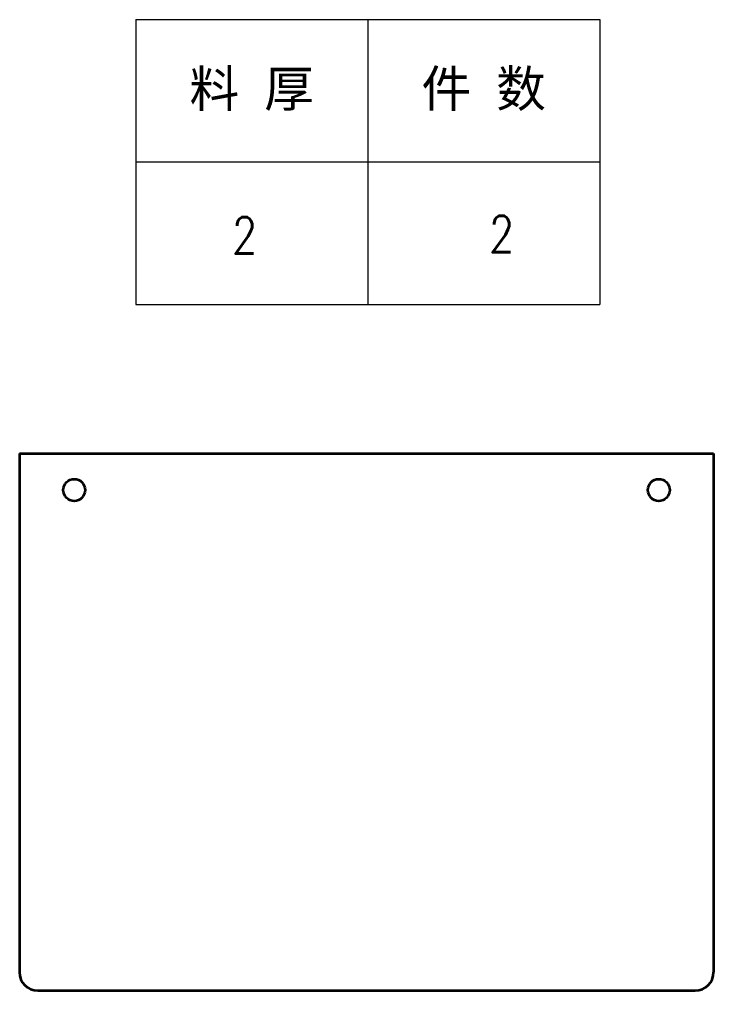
# Model space of a CAD drawing. Header units: millimetres. Extents: x 1333 to 44424, y -42879 to -1037.
# Drawn here: x 43892.6 to 44082.6, y -1303 to -1037.2 of the extents above; entities that cross this region are included whole.
import ezdxf
from ezdxf.enums import TextEntityAlignment as Align

# ---------------------------------------------------------------- set-up
doc = ezdxf.new("R2010")
doc.units = ezdxf.units.MM
doc.header["$LTSCALE"] = 0.5
doc.layers.add('标注线', color=3, linetype='Continuous', lineweight=18)
doc.layers.add('粗实线', color=7, linetype='Continuous', lineweight=35)
doc.styles.add('DIM', font='romans.shx', dxfattribs={"width": 0.8, "bigfont": 'bigfont.shx'})
doc.styles.get("Standard").update_dxf_attribs({"font": 'simplex.shx'})

# ---------------------------------------------------------------- blocks, each defined once
blk = doc.blocks.new('*T179')
at = {"color": 0, "linetype": 'ByBlock', "lineweight": -2, "transparency": 16777216}
for p, q in [((0, 0), (127, 0)), ((0, 0), (0, -78)), ((63.5, 0), (63.5, -78)), ((127, 0), (127, -78)), ((0, -39), (127, -39)), ((0, -78), (127, -78))]:
    blk.add_line(p, q, dxfattribs=at)
at = {"color": 0, "transparency": 16777216, "char_height": 10, "width": 60.5, "attachment_point": 5}
for s, insert in [('{\\fSimSun|b0|i0|c134|p2;料 厚}', (31.75, -19.5)), ('{\\fSimSun|b0|i0|c134|p2;件 数}', (95.25, -19.5))]:
    blk.add_mtext(s, dxfattribs=dict(at, insert=insert))
blk = doc.blocks.new('拆图参数')
blk.add_blockref('*T179', (-63.5, 78))
at = {"style": 'DIM', "width": 0.8}
blk.add_attdef('1', text='', height=10, dxfattribs=at).set_placement((36.65, 19.27), align=Align.MIDDLE_CENTER)
blk.add_attdef('6', text='', height=10, dxfattribs=at).set_placement((-37.13, 18.91), align=Align.MIDDLE_LEFT)

msp = doc.modelspace()

# ---------------------------------------------------------------- linework, layer by layer
at = {"layer": '粗实线', "lineweight": 35}
for p, q in [((43892.6, -1155.971), (44082.6, -1155.971)), ((43892.6, -1155.971), (43892.6, -1297.971)), ((44082.6, -1155.971), (44082.6, -1297.971)), ((43897.6, -1302.971), (44077.6, -1302.971))]:
    msp.add_line(p, q, dxfattribs=at)
for centre in [(43907.6, -1165.971), (44067.6, -1165.971)]:
    msp.add_circle(centre, 3, dxfattribs=at)
for centre, start, end in [((43897.6, -1297.971), 180, 270), ((44077.6, -1297.971), 270, 0)]:
    msp.add_arc(centre, 5, start, end, dxfattribs=at)

# ---------------------------------------------------------------- block references
at = {"layer": '标注线'}
msp.add_blockref('拆图参数', (43987.927, -1115.155), dxfattribs=at).add_auto_attribs({'1': '2', '6': '2'})

doc.saveas('drawing.dxf')
